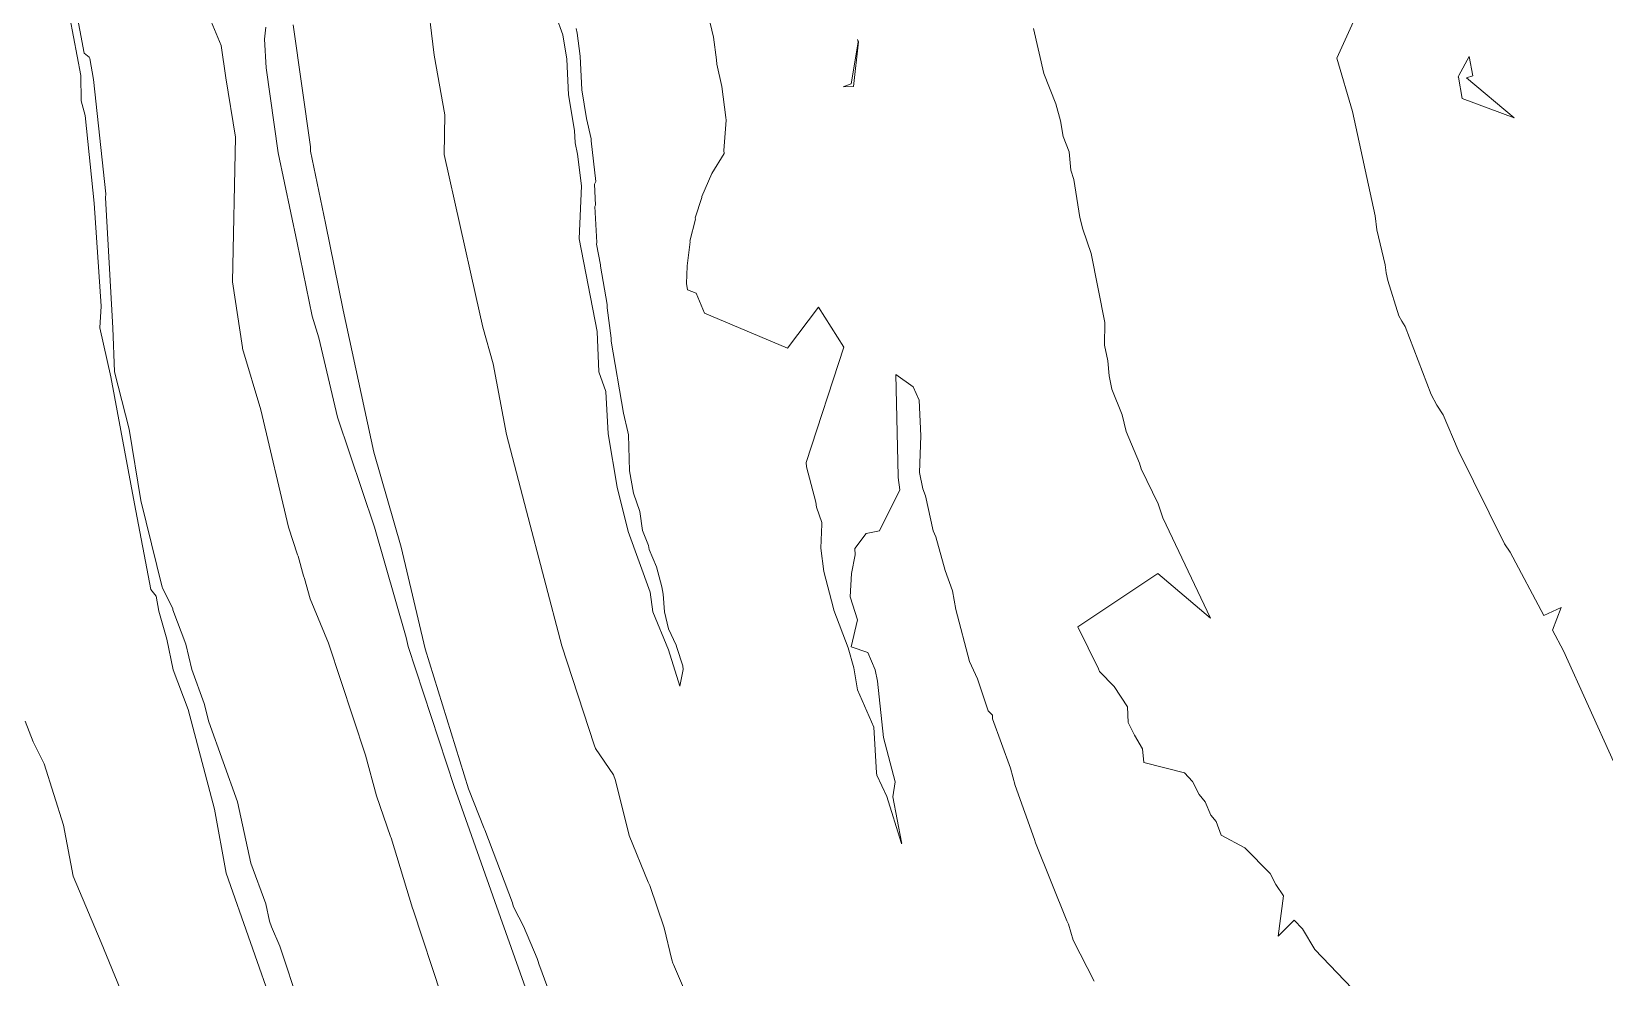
# Model space of a CAD drawing. Header units: metres. Extents: x 808187 to 810032, y 9155685 to 9157080.
# Drawn here: x 809244.8 to 809403.1, y 9156105.2 to 9156200.4 of the extents above; entities that cross this region are included whole.
import ezdxf

# ---------------------------------------------------------------- set-up
doc = ezdxf.new("R2010")
doc.units = ezdxf.units.M
doc.layers.add('C-TOPO-MAJR', color=9, linetype='Continuous')

msp = doc.modelspace()

# ---------------------------------------------------------------- linework, layer by layer
at = {"layer": 'C-TOPO-MAJR', "color": 9, "linetype": 'Continuous', "lineweight": 5}
for points, elevation in [([(809269.27, 9156101.72), (809264.36, 9156115.67), (809263.2, 9156122.12), (809260.54, 9156132.14), (809259.05, 9156136.14), (809258.39, 9156139.22), (809257.59, 9156142.03), (809257.32, 9156143.56), (809256.78, 9156144.21), (809255.14, 9156152.85), (809252.77, 9156165.63), (809251.67, 9156170.55), (809251.78, 9156172.74), (809251.1, 9156183.1), (809250.19, 9156191.92), (809249.78, 9156193.39), (809249.76, 9156195.93), (809247.52, 9156207.63)], 2690), ([(809248.09, 9156208.7), (809250.09, 9156198.18), (809250.59, 9156197.78), (809250.64, 9156197.65), (809251.03, 9156195.52), (809252.25, 9156184.02), (809252.24, 9156183.62), (809252.97, 9156170.56), (809253.14, 9156166.11), (809254.62, 9156160.36), (809255.8, 9156153.17), (809257.94, 9156144.47), (809257.96, 9156144.39), (809258.99, 9156142.29), (809259.01, 9156142.19), (809260.31, 9156138.74), (809260.92, 9156136.18), (809262.16, 9156132.77), (809262.64, 9156130.9), (809265.52, 9156122.85), (809266.87, 9156116.69), (809268.35, 9156112.6), (809268.74, 9156110.85), (809268.92, 9156110.28), (809269.78, 9156108.33), (809271.76, 9156102.37)], 2690), ([(809351.72, 9156104.82), (809349.61, 9156108.93), (809349.14, 9156110.56), (809348.96, 9156110.9), (809345.81, 9156118.75), (809345.71, 9156119.08), (809343.77, 9156124.51), (809343.29, 9156126.25), (809341.49, 9156131.22), (809341.47, 9156131.58), (809341.03, 9156132.03), (809339.96, 9156135.24), (809339.17, 9156136.98), (809337.78, 9156142.2), (809337.44, 9156144.1), (809336.71, 9156146.14), (809335.77, 9156149.53), (809335.52, 9156150.13), (809334.74, 9156153.65), (809334.46, 9156154.35), (809334.12, 9156156.01), (809334.28, 9156159.67), (809334.11, 9156163.29), (809333.5, 9156164.61), (809331.75, 9156165.86), (809331.97, 9156155.62), (809331.98, 9156155.57), (809331.99, 9156155.51), (809331.99, 9156155.48), (809332.14, 9156154.26), (809330.12, 9156150.12), (809328.78, 9156149.85), (809327.62, 9156148.36), (809327.66, 9156147.72), (809327.28, 9156145.83), (809327.17, 9156143.49), (809327.9, 9156141.17), (809327.25, 9156138.47), (809328.95, 9156137.9), (809329.68, 9156136.13), (809329.91, 9156134.99), (809330.5, 9156129.34), (809331.7, 9156124.88), (809331.46, 9156123.35), (809332.33, 9156118.8), (809332.35, 9156118.73), (809332.33, 9156118.65), (809332.29, 9156118.76), (809330.83, 9156123.39), (809329.85, 9156125.56), (809329.79, 9156125.77), (809329.53, 9156130.36), (809327.89, 9156134.13), (809327.51, 9156136.34), (809326.97, 9156138.35), (809325.5, 9156142.14), (809325.47, 9156142.32), (809324.51, 9156146.03), (809324.19, 9156148.39), (809324.31, 9156150.8), (809324.29, 9156150.95), (809323.76, 9156152.51), (809323.69, 9156153), (809322.76, 9156156.58), (809322.72, 9156156.99), (809326.51, 9156168.62), (809323.98, 9156172.63), (809320.84, 9156168.52), (809312.49, 9156172.04), (809311.65, 9156174.05), (809310.79, 9156174.38), (809310.7, 9156175.01), (809310.75, 9156176.76), (809310.74, 9156176.79), (809311.06, 9156179.2), (809311.04, 9156179.26), (809311.58, 9156181.49), (809311.57, 9156181.63), (809312.23, 9156183.65), (809312.23, 9156183.75), (809313.23, 9156186.08), (809314.48, 9156188.1), (809314.44, 9156188.38), (809314.69, 9156191.44), (809314.63, 9156191.7), (809314.24, 9156194.83), (809313.73, 9156197.07), (809313.71, 9156197.53), (809313.41, 9156199.79), (809311.41, 9156208.12)], 2660), ([(809310.39, 9156104.14), (809309.37, 9156106.48), (809309.33, 9156106.63), (809309.21, 9156106.95), (809308.45, 9156110.18), (809307, 9156114.44), (809306.91, 9156114.66), (809306.84, 9156114.79), (809304.93, 9156119.47), (809303.54, 9156125.02), (809303.33, 9156125.58), (809301.53, 9156128.23), (809301.39, 9156128.59), (809298.14, 9156138.55), (809294.59, 9156152.12), (809292.58, 9156159.82), (809291.24, 9156166.93), (809290.21, 9156170.61), (809289.46, 9156173.91), (809286.29, 9156187.98), (809286.37, 9156191.98), (809285.3, 9156198), (809284.54, 9156204.38)], 2670), ([(809379.67, 9156205.54), (809376.12, 9156197.69), (809377.7, 9156192.31), (809379.97, 9156181.81), (809380.14, 9156180.42), (809380.97, 9156176.9), (809381.07, 9156176.07), (809381.24, 9156175.3), (809382.37, 9156171.77), (809382.65, 9156171.21), (809382.99, 9156170.69), (809385.6, 9156163.83), (809386.17, 9156162.78), (809386.83, 9156161.79), (809388.33, 9156158.26), (809392.99, 9156148.82), (809393.56, 9156147.99), (809396.95, 9156141.6), (809398.71, 9156142.42), (809397.81, 9156140.13), (809398.94, 9156138.06), (809403.96, 9156126.91)], 2640), ([(809286.03, 9156103.33), (809283.2, 9156112.01), (809283.12, 9156112.18), (809280.96, 9156119.23), (809280.92, 9156119.39), (809279.49, 9156123.45), (809278.38, 9156127.57), (809274.66, 9156138.83), (809272.82, 9156143.27), (809272.25, 9156145.32), (809272.15, 9156145.59), (809271.62, 9156147.58), (809271.56, 9156147.71), (809270.63, 9156150.48), (809267.85, 9156162.3), (809266.01, 9156168.48), (809266.01, 9156168.57), (809265.02, 9156175.19), (809265.31, 9156189.75), (809264.33, 9156195.71), (809263.88, 9156198.95), (809262.68, 9156201.77)], 2680), ([(809297.32, 9156102.57), (809295.82, 9156106.57), (809295.76, 9156106.8), (809295.66, 9156107.1), (809294.29, 9156110.36), (809293.34, 9156112.16), (809293.24, 9156112.41), (809293.17, 9156112.71), (809290.4, 9156120.06), (809290.32, 9156120.18), (809288.76, 9156124.17), (809284.41, 9156138.26), (809281.98, 9156148.48), (809279.22, 9156158.05), (809276.15, 9156172.32), (809274.35, 9156181.09), (809272.86, 9156188.34), (809272.87, 9156188.77), (809271.12, 9156201.04)], 2680), ([(809297.55, 9156201.99), (809298.24, 9156200.04), (809298.64, 9156197.57), (809298.82, 9156194.01), (809299.41, 9156190.41), (809299.48, 9156189.16), (809299.72, 9156188.04), (809300.13, 9156184.85), (809299.89, 9156179.5), (809301.69, 9156170.18), (809301.87, 9156166.12), (809302.57, 9156164.14), (809302.81, 9156159.87), (809303.72, 9156154.52), (809304.81, 9156150.06), (809307.03, 9156143.95), (809307.3, 9156141.97), (809308.87, 9156138.15), (809310.01, 9156134.5), (809310.36, 9156136.18), (809310.31, 9156136.54), (809309.7, 9156138.4), (809309.65, 9156138.62), (809308.88, 9156140.28), (809308.48, 9156141.98), (809308.34, 9156143.76), (809308.2, 9156144.49), (809307.66, 9156146.5), (809306.93, 9156148.25), (809306.87, 9156148.64), (809306.25, 9156150.17), (809306, 9156152.06), (809305.35, 9156153.92), (809304.95, 9156156.15), (809304.84, 9156159.77), (809304.8, 9156160.09), (809304.35, 9156161.97), (809303.12, 9156169.21), (809303.1, 9156169.52), (809302.69, 9156172.56), (809302.7, 9156172.91), (809302.02, 9156176.74), (809302.04, 9156176.9), (809301.62, 9156178.97), (809301.66, 9156179.13), (809301.48, 9156182.77), (809301.53, 9156182.9), (809301.44, 9156185.02), (809301.5, 9156185.15), (809301.57, 9156185.26), (809301.09, 9156189.36), (809301.11, 9156189.56), (809300.62, 9156191.6), (809300.15, 9156194.5), (809300.15, 9156194.5), (809299.99, 9156197.89), (809299.69, 9156200.21), (809299.58, 9156200.66)], 2670), ([(809268.35, 9156200.79), (809268.22, 9156199.59), (809268.41, 9156196.72), (809269.59, 9156188.17), (809271.53, 9156179.11), (809273.01, 9156171.71), (809273.69, 9156169.54), (809275.56, 9156161.58), (809279.31, 9156150.49), (809282.49, 9156139.4), (809282.67, 9156138.5), (809287.31, 9156124.4), (809291.98, 9156111.24), (809296.48, 9156098.59)], 2680), ([(809377.66, 9156104.08), (809373.9, 9156108.01), (809372.67, 9156110.1), (809371.83, 9156110.96), (809370.23, 9156109.34), (809370.74, 9156113.42), (809369.99, 9156114.56), (809369.41, 9156115.65), (809366.87, 9156118.25), (809364.47, 9156119.5), (809363.98, 9156120.89), (809363.44, 9156121.52), (809362.87, 9156122.87), (809362.26, 9156123.59), (809361.6, 9156124.9), (809360.8, 9156125.77), (809356.72, 9156126.81), (809356.56, 9156128.18), (809355.75, 9156129.57), (809355.12, 9156130.84), (809355.07, 9156132.42), (809353.72, 9156134.46), (809352.23, 9156135.98), (809352.15, 9156136.23), (809350.06, 9156140.48), (809358.12, 9156145.82), (809363.42, 9156141.35), (809358.62, 9156151.42), (809358.14, 9156152.83), (809356.44, 9156156.35), (809356.28, 9156156.92), (809354.91, 9156160.12), (809354.52, 9156161.79), (809353.48, 9156164.37), (809353.22, 9156165.73), (809353.09, 9156167.22), (809352.73, 9156168.81), (809352.77, 9156171.1), (809351.4, 9156178.03), (809350.55, 9156180.49), (809350.25, 9156181.64), (809349.66, 9156185.48), (809349.37, 9156186.4), (809349.18, 9156188.25), (809348.6, 9156189.79), (809348.33, 9156191.39), (809347.85, 9156193.09), (809346.64, 9156196.14), (809345.59, 9156200.66)], 2650), ([(809244.15, 9156130.98), (809244.94, 9156128.89), (809246.05, 9156126.68), (809248.02, 9156120.51), (809248.98, 9156115.38), (809251.79, 9156108.7), (809255.62, 9156099.37)], 2690)]:
    msp.add_lwpolyline(points, dxfattribs=dict(at, elevation=elevation))
for points, elevation in [([(809327.26, 9156195.1), (809326.46, 9156194.81), (809327.48, 9156194.84), (809327.98, 9156199.32), (809327.98, 9156199.33), (809327.98, 9156199.33), (809327.91, 9156199.55), (809327.96, 9156199.34), (809327.95, 9156199.3), (809327.26, 9156195.1)], 2660), ([(809388.35, 9156195.76), (809388.72, 9156193.62), (809393.96, 9156191.69), (809389.17, 9156195.7), (809389.82, 9156195.91), (809389.43, 9156197.85), (809388.4, 9156195.95), (809388.33, 9156195.81), (809388.35, 9156195.76)], 2630)]:
    msp.add_lwpolyline(points, close=True, dxfattribs=dict(at, elevation=elevation))

doc.saveas('drawing.dxf')
